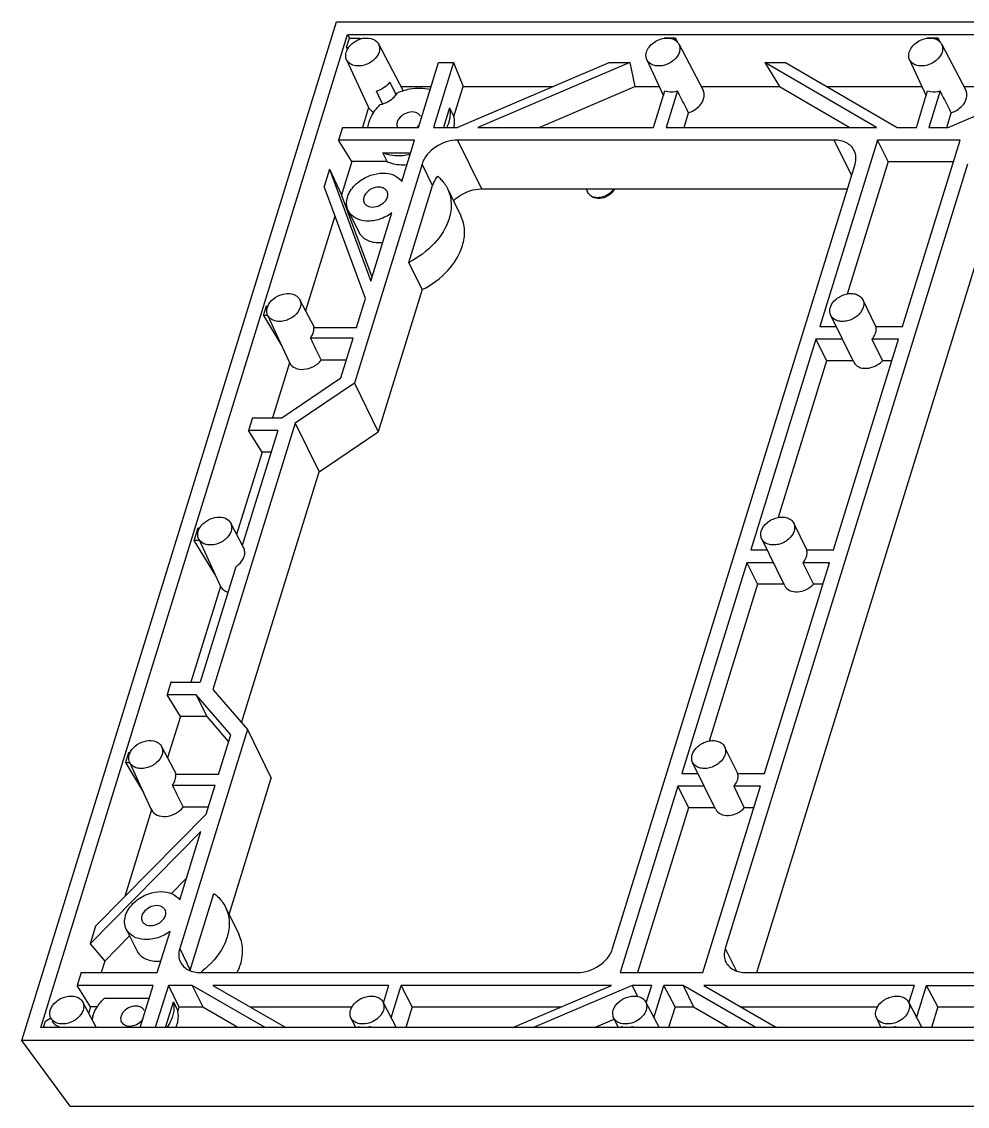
# Model space of a CAD drawing. Header units: inches. Extents: x -421 to 495, y -313 to 296.
# Drawn here: x 6.3 to 99.1, y -106.2 to 0.2 of the extents above; entities that cross this region are included whole.
import ezdxf

# ---------------------------------------------------------------- set-up
doc = ezdxf.new("R2010")
doc.units = ezdxf.units.IN
doc.header["$LTSCALE"] = 2.574606
doc.header["$MEASUREMENT"] = 0
doc.layers.get('0').update_dxf_attribs({"linetype": 'CONTINUOUS'})

msp = doc.modelspace()

# ---------------------------------------------------------------- linework, layer by layer
at = {"color": 7, "linetype": 'Continuous'}
for p, q in [((6.25829, -99.75214), (37.14596, 0.20037)), ((37.14596, 0.20037), (272.56915, 0.20037)), ((8.12662, -98.49389), (38.23662, -1.05788)), ((38.23662, -1.05788), (38.41885, -1.40295)), ((38.25677, -1.05788), (270.68068, -1.05788)), ((38.14498, -2.28919), (38.41885, -1.40295)), ((38.41885, -1.40295), (39.46091, -1.40295)), ((39.46091, -1.40295), (39.55656, -1.5133)), ((41.28803, -1.98483), (43.66053, -6.52633)), ((70.43496, -1.40295), (69.31361, -1.40295)), ((70.43496, -1.40295), (70.37624, -1.59298)), ((70.43496, -1.40295), (70.60864, -1.80258)), ((70.76198, -1.98483), (73.13449, -6.52633)), ((96.22467, -1.40295), (95.10332, -1.40295)), ((96.22467, -1.40295), (96.16594, -1.59298)), ((96.22467, -1.40295), (96.39835, -1.80258)), ((96.55169, -1.98483), (98.92419, -6.52633)), ((38.14498, -2.28919), (38.25739, -2.50205)), ((38.28434, -2.44996), (38.14498, -2.28919)), ((38.14649, -3.52648), (40.30121, -8.21111)), ((45.19703, -10.16659), (47.15875, -3.81845)), ((48.63245, -3.81845), (46.67072, -10.16659)), ((47.15875, -3.81845), (48.63245, -3.81845)), ((48.63245, -3.81845), (49.59758, -6.16493)), ((49.01867, -10.16659), (63.90901, -3.81845)), ((65.93535, -3.81845), (51.04501, -10.16659)), ((63.90901, -3.81845), (65.93535, -3.81845)), ((65.93535, -3.81845), (66.42594, -6.16493)), ((67.62044, -3.52648), (69.24758, -7.06507)), ((79.20571, -3.81845), (80.64539, -6.16493)), ((90.17261, -10.16659), (79.20571, -3.81845)), ((79.20571, -3.81845), (81.23204, -3.81845)), ((81.23204, -3.81845), (92.19894, -10.16659)), ((93.41015, -3.52648), (95.03729, -7.06507)), ((97.19016, -10.16659), (112.08051, -3.81845)), ((42.38973, -5.72575), (42.99982, -6.96897)), ((42.38973, -5.72575), (42.9609, -6.87526)), ((43.47174, -6.16493), (46.43363, -6.16493)), ((48.68535, -9.11692), (49.59758, -6.16493)), ((49.59758, -6.16493), (58.40505, -6.16493)), ((57.03956, -10.16659), (66.42594, -6.16493)), ((66.42594, -6.16493), (68.83368, -6.16493)), ((72.94569, -6.16493), (80.64539, -6.16493)), ((80.64539, -6.16493), (87.55856, -10.16659)), ((85.28578, -6.16493), (94.62338, -6.16493)), ((98.7354, -6.16493), (106.57654, -6.16493)), ((41.49054, -7.45322), (41.07336, -6.61147)), ((42.99982, -6.96897), (43.01843, -6.99044)), ((68.28914, -10.16659), (69.39496, -6.58815)), ((70.62885, -6.58815), (69.52303, -10.16659)), ((94.07885, -10.16659), (95.18467, -6.58815)), ((96.41856, -6.58815), (95.31274, -10.16659)), ((40.30121, -8.21111), (39.69692, -10.16659)), ((41.67221, -7.81629), (41.49054, -7.45322)), ((48.25829, -8.24667), (47.66499, -10.16659)), ((48.25829, -8.24667), (48.68535, -9.11692)), ((71.26795, -10.16659), (71.71101, -8.73285)), ((97.05766, -10.16659), (97.50071, -8.73285)), ((37.73268, -10.16659), (37.34538, -11.41991)), ((37.73268, -10.16659), (45.19703, -10.16659)), ((46.67072, -10.16659), (49.01867, -10.16659)), ((51.04501, -10.16659), (68.28914, -10.16659)), ((69.52303, -10.16659), (90.17261, -10.16659)), ((92.19894, -10.16659), (94.07885, -10.16659)), ((95.31274, -10.16659), (97.19016, -10.16659)), ((38.6565, -13.53338), (37.34538, -11.41991)), ((44.80972, -11.41991), (37.34538, -11.41991)), ((43.55893, -15.46746), (44.80972, -11.41991)), ((49.0466, -11.41991), (51.39542, -16.20631)), ((86.0177, -11.41991), (49.0466, -11.41991)), ((90.25458, -11.41991), (84.60483, -29.70251)), ((87.71319, -14.87496), (86.0177, -11.41991)), ((91.29172, -13.53338), (90.25458, -11.41991)), ((98.35991, -11.41991), (90.25458, -11.41991)), ((92.71016, -29.70251), (98.35991, -11.41991)), ((42.12754, -13.53338), (41.70048, -12.66313)), ((41.70048, -12.66313), (44.42554, -12.66313)), ((38.6565, -13.53338), (37.65505, -16.77406)), ((42.12754, -13.53338), (38.6565, -13.53338)), ((45.55722, -13.76989), (38.91253, -35.27213)), ((46.59436, -15.88336), (45.55722, -13.76989)), ((64.26456, -90.75476), (88.05468, -13.76989)), ((99.10741, -13.76989), (75.31729, -90.75476)), ((91.29172, -13.53338), (87.27819, -26.52118)), ((91.29172, -13.53338), (97.7068, -13.53338)), ((36.46865, -14.25701), (35.9361, -15.98032)), ((36.46865, -14.25701), (37.65505, -16.77406)), ((36.46865, -14.25701), (40.53519, -25.2523)), ((44.2667, -23.41569), (46.59436, -15.88336)), ((40.00264, -26.97562), (35.9361, -15.98032)), ((40.65149, -24.87595), (37.65505, -16.77406)), ((48.0515, -16.17445), (49.36318, -18.84738)), ((51.39542, -16.20631), (87.30177, -16.20631)), ((61.65147, -16.20631), (61.80724, -16.52373)), ((37.00621, -18.87373), (34.1308, -28.17856)), ((38.30636, -18.33424), (39.3435, -20.44772)), ((40.53519, -25.2523), (42.60396, -18.55777)), ((78.41902, -93.10474), (101.45624, -18.55629)), ((39.3429, -20.44598), (39.47732, -20.67124)), ((45.57838, -26.08861), (44.2667, -23.41569)), ((45.57838, -26.08861), (41.26135, -40.05853)), ((33.54191, -27.05129), (34.96774, -29.78064)), ((39.12845, -29.8045), (40.00264, -26.97562)), ((90.10284, -29.69673), (88.81471, -27.07178)), ((30.00494, -28.63037), (30.29964, -27.67671)), ((30.00494, -28.63037), (31.76775, -31.56663)), ((30.40153, -28.63037), (30.00494, -28.63037)), ((30.29964, -27.67671), (30.45529, -27.67671)), ((30.40037, -28.59294), (32.47173, -33.0976)), ((87.92995, -33.2136), (85.67264, -28.61368)), ((84.60483, -29.70251), (86.20696, -29.70251)), ((90.09107, -29.70251), (92.71016, -29.70251)), ((38.80418, -30.85386), (34.59778, -30.85386)), ((34.92207, -29.8045), (39.12845, -29.8045)), ((37.59925, -34.75298), (38.80418, -30.85386)), ((84.21752, -30.95583), (77.82697, -51.63566)), ((84.21752, -30.95583), (85.25466, -33.06931)), ((86.83661, -30.95583), (84.21752, -30.95583)), ((85.93231, -51.63566), (92.32286, -30.95583)), ((89.70376, -30.95583), (90.74091, -33.06931)), ((92.32286, -30.95583), (89.70376, -30.95583)), ((32.55508, -33.27757), (30.88866, -38.67013)), ((32.4712, -33.09734), (32.55508, -33.27757)), ((38.1367, -33.01382), (35.65727, -33.01382)), ((85.25466, -33.06931), (80.50033, -48.45433)), ((87.87376, -33.06931), (85.25466, -33.06931)), ((91.66974, -33.06931), (90.74091, -33.06931)), ((31.78287, -38.67013), (37.59925, -34.75298)), ((38.91253, -35.27213), (33.09689, -39.18876)), ((38.91253, -35.27213), (41.26135, -40.05853)), ((33.09689, -39.18876), (25.01682, -65.33589)), ((28.92442, -38.67013), (28.53712, -39.92345)), ((28.92442, -38.67013), (31.78287, -38.67013)), ((33.09689, -39.18876), (35.44571, -43.97516)), ((31.39616, -39.92345), (27.91517, -51.18793)), ((29.84824, -42.03692), (28.53712, -39.92345)), ((31.39616, -39.92345), (28.53712, -39.92345)), ((35.44571, -43.97516), (41.26135, -40.05853)), ((29.84824, -42.03692), (27.35294, -50.11171)), ((30.74304, -42.03692), (29.84824, -42.03692)), ((27.83872, -68.5914), (35.44571, -43.97516)), ((23.18078, -50.71335), (23.56809, -49.46003)), ((23.56809, -49.46003), (23.75495, -49.46003)), ((26.76405, -48.98445), (28.04649, -51.43931)), ((83.32499, -51.62989), (82.03685, -49.00494)), ((25.22051, -54.00132), (23.18078, -50.71335)), ((23.71966, -50.71335), (23.18078, -50.71335)), ((23.71055, -50.71754), (25.77723, -55.21073)), ((81.1521, -55.14675), (78.89479, -50.54684)), ((77.82697, -51.63566), (79.42911, -51.63566)), ((83.31321, -51.63566), (85.93231, -51.63566)), ((77.43966, -52.88899), (71.04911, -73.56882)), ((77.43966, -52.88899), (78.47681, -55.00246)), ((80.05876, -52.88899), (77.43966, -52.88899)), ((79.15445, -73.56882), (85.545, -52.88899)), ((82.92591, -52.88899), (83.96305, -55.00246)), ((85.545, -52.88899), (82.92591, -52.88899)), ((27.26507, -53.29166), (23.77015, -64.6012)), ((25.77723, -55.21073), (22.87535, -64.6012)), ((78.47681, -55.00246), (73.72247, -70.38749)), ((81.0959, -55.00246), (78.47681, -55.00246)), ((84.89189, -55.00246), (83.96305, -55.00246)), ((20.91112, -64.6012), (20.52381, -65.85453)), ((20.91112, -64.6012), (23.77015, -64.6012)), ((21.83493, -67.968), (20.52381, -65.85453)), ((23.38225, -65.85453), (20.52381, -65.85453)), ((23.38225, -65.85453), (24.41939, -67.968)), ((26.77766, -69.77167), (23.38225, -65.85453)), ((25.01682, -65.33589), (28.41179, -69.25252)), ((21.83493, -67.968), (20.57509, -72.04487)), ((24.41939, -67.968), (21.83493, -67.968)), ((24.41939, -67.968), (26.56877, -70.44764)), ((28.41179, -69.25252), (21.76709, -90.75476)), ((25.57274, -73.6708), (26.77766, -69.77167)), ((28.41179, -69.25252), (30.76061, -74.03892)), ((19.9862, -70.9176), (21.41206, -73.64702)), ((76.54713, -73.56304), (75.25899, -70.93809)), ((16.74393, -71.54301), (16.44922, -72.49668)), ((16.89958, -71.54301), (16.74393, -71.54301)), ((16.44922, -72.49668), (18.21204, -75.43294)), ((16.44922, -72.49668), (16.84581, -72.49668)), ((16.84466, -72.45925), (18.91602, -76.96391)), ((74.37424, -77.0799), (72.11693, -72.47999)), ((25.57274, -73.67079), (21.36655, -73.67079)), ((26.62791, -87.41234), (30.76061, -74.03892)), ((71.04911, -73.56882), (72.65125, -73.56882)), ((76.53536, -73.56882), (79.15445, -73.56882)), ((21.04207, -74.72017), (25.24846, -74.72017)), ((24.37428, -77.54903), (25.24846, -74.72017)), ((70.66181, -74.82214), (65.01206, -93.10474)), ((70.66181, -74.82214), (71.69895, -76.93561)), ((73.2809, -74.82214), (70.66181, -74.82214)), ((73.11739, -93.10474), (78.76714, -74.82214)), ((76.14805, -74.82214), (77.18519, -76.93561)), ((78.76714, -74.82214), (76.14805, -74.82214)), ((13.51213, -88.54433), (24.37428, -77.54903)), ((18.99937, -77.14388), (16.37049, -85.65093)), ((18.91549, -76.96365), (18.99937, -77.14388)), ((24.58098, -76.88013), (22.10156, -76.88013)), ((71.69895, -76.93561), (66.70231, -93.10474)), ((74.31804, -76.93561), (71.69895, -76.93561)), ((78.11403, -76.93561), (77.18519, -76.93561)), ((23.84173, -79.27235), (12.97958, -90.26765)), ((21.77296, -85.96688), (23.84173, -79.27235)), ((20.94341, -85.36953), (22.4192, -83.87565)), ((22.80424, -92.86824), (25.1319, -85.33591)), ((26.26553, -86.67387), (27.57721, -89.3468)), ((13.51213, -88.54433), (12.97958, -90.26765)), ((16.52039, -88.83367), (17.55753, -90.94714)), ((19.5672, -93.10474), (20.81799, -89.05719)), ((12.97958, -90.26765), (14.41542, -91.97754)), ((14.41542, -91.97754), (16.85255, -89.51054)), ((17.55693, -90.9454), (17.69135, -91.17067)), ((21.76709, -90.75476), (22.80424, -92.86824)), ((75.31729, -90.75476), (76.37457, -92.90928)), ((14.41542, -91.97754), (14.06709, -93.10474)), ((12.10286, -93.10474), (11.71555, -94.35807)), ((12.10286, -93.10474), (19.5672, -93.10474)), ((23.80408, -93.10474), (60.77517, -93.10474)), ((65.01206, -93.10474), (73.11739, -93.10474)), ((77.35427, -93.10474), (118.93067, -93.10474)), ((13.02667, -96.47154), (11.71555, -94.35807)), ((19.17989, -94.35807), (11.71555, -94.35807)), ((17.90183, -98.49389), (19.17989, -94.35807)), ((20.65359, -94.35807), (19.37552, -98.49389)), ((20.65359, -94.35807), (21.69073, -96.47154)), ((23.00154, -94.35807), (20.65359, -94.35807)), ((23.00154, -94.35807), (24.03868, -96.47154)), ((30.1465, -98.49389), (23.00154, -94.35807)), ((25.02787, -94.35807), (32.17283, -98.49389)), ((42.27201, -94.35807), (25.02787, -94.35807)), ((42.27201, -94.35807), (41.7647, -95.99972)), ((42.52418, -97.53489), (43.5059, -94.35807)), ((44.5977, -96.47154), (43.5059, -94.35807)), ((64.15547, -94.35807), (43.5059, -94.35807)), ((54.45438, -98.49389), (64.15547, -94.35807)), ((66.18181, -94.35807), (56.48072, -98.49389)), ((66.18181, -94.35807), (66.71931, -95.45337)), ((68.06171, -94.35807), (66.18181, -94.35807)), ((68.06171, -94.35807), (67.5544, -95.99972)), ((68.31389, -97.53489), (69.2956, -94.35807)), ((70.38741, -96.47154), (69.2956, -94.35807)), ((71.17303, -94.35807), (69.2956, -94.35807)), ((71.17303, -94.35807), (72.21017, -96.47154)), ((78.31799, -98.49389), (71.17303, -94.35807)), ((73.19936, -94.35807), (80.34432, -98.49389)), ((93.85142, -94.35807), (73.19936, -94.35807)), ((93.85142, -94.35807), (93.34411, -95.99972)), ((94.1036, -97.53489), (95.08531, -94.35807)), ((96.17712, -96.47154), (95.08531, -94.35807)), ((95.08531, -94.35807), (115.73489, -94.35807)), ((14.3931, -95.60129), (18.79571, -95.60129)), ((12.24007, -95.98406), (13.52251, -98.43893)), ((13.02667, -96.47154), (12.82896, -97.11133)), ((13.68821, -96.47154), (13.02667, -96.47154)), ((20.36979, -98.49389), (21.14686, -95.97928)), ((21.14686, -95.97928), (21.57392, -96.84953)), ((21.69073, -96.47154), (21.57392, -96.84953)), ((21.69073, -96.47154), (24.03868, -96.47154)), ((24.03868, -96.47154), (27.4861, -98.46706)), ((28.67906, -96.47154), (38.69877, -96.47154)), ((41.71403, -95.98406), (43.02517, -98.49389)), ((44.5977, -96.47154), (43.97275, -98.49389)), ((44.5977, -96.47154), (59.19806, -96.47154)), ((67.50373, -95.98406), (68.81488, -98.49389)), ((70.38741, -96.47154), (69.76246, -98.49389)), ((70.38741, -96.47154), (72.21017, -96.47154)), ((72.21017, -96.47154), (75.70394, -98.49389)), ((76.85055, -96.47154), (90.27819, -96.47154)), ((93.29344, -95.98406), (94.60459, -98.49389)), ((96.17712, -96.47154), (95.55216, -98.49389)), ((96.17712, -96.47154), (110.77747, -96.47154)), ((8.41548, -98.49389), (8.60389, -97.8842)), ((8.60389, -97.8842), (9.11082, -97.5428)), ((38.57248, -97.52571), (39.01768, -98.49389)), ((62.47527, -98.49389), (64.42204, -97.66393)), ((64.36219, -97.52571), (64.80739, -98.49389)), ((90.1519, -97.52571), (90.5971, -98.49389)), ((240.57068, -98.49389), (8.14676, -98.49389)), ((9.92701, -98.3967), (9.7827, -98.49389)), ((9.92701, -98.3967), (9.97142, -98.4939)), ((13.52251, -98.43893), (13.5333, -98.46023)), ((39.3458, -98.37881), (39.31024, -98.49389)), ((40.43159, -98.49389), (40.46715, -98.37881)), ((40.52517, -98.4939), (40.46715, -98.37881)), ((65.13551, -98.37881), (65.09995, -98.49389)), ((66.2213, -98.49389), (66.25686, -98.37881)), ((66.31488, -98.4939), (66.25686, -98.37881)), ((90.92522, -98.37881), (90.88966, -98.49389)), ((92.01101, -98.49389), (92.04657, -98.37881)), ((92.10459, -98.4939), (92.04657, -98.37881)), ((11.01788, -106.22315), (6.25829, -99.75214)), ((241.68148, -99.75214), (6.25829, -99.75214)), ((11.01788, -106.22315), (244.55544, -106.22315))]:
    msp.add_line(p, q, dxfattribs=at)
for centre, radius, start, end in [((40.22263, -3.77975), 2.38156, 106.3065123, 113.2292466), ((40.18632, -3.64917), 2.24603, 98.3989256, 106.3527182), ((69.95151, -2.40823), 0.91438, 27.661038, 34.653817), ((95.74122, -2.40823), 0.91438, 27.661038, 34.653817), ((8.15769, -24.3302), 38.93505, 26.4457864, 26.635262), ((45.48922, -12.11316), 5.82328, 109.9936371, 113.6791353), ((45.48037, -12.08835), 5.79694, 108.0837968, 109.9952171), ((42.79601, -6.97835), 0.97557, 22.6907079, 27.6326714), ((41.07247, -5.58676), 2.37441, 278.8694823, 285.3763794), ((12.84837, -22.22187), 32.2232, 26.4359898, 26.5549581), ((45.86956, -9.6361), 2.87881, 349.3958575, 352.0908938), ((62.51026, -16.17927), 0.78281, 206.1038008, 216.3730296), ((31.886, -28.33675), 1.59618, 150.367928, 155.4812901), ((31.68328, -28.2497), 1.37546, 158.2112358, 162.7900762), ((31.78207, -28.28854), 1.48161, 155.5095862, 158.2344786), ((25.25661, -50.35617), 1.76791, 143.515138, 149.3813081), ((25.34373, -50.41947), 1.8756, 141.1721542, 143.5428182), ((18.12756, -72.116), 1.37546, 158.2112359, 162.7900762), ((18.22636, -72.15485), 1.48161, 155.5095862, 158.2344787), ((18.33029, -72.20306), 1.59618, 150.3679281, 155.4812902), ((24.97532, -93.53918), 2.2724, 162.8270016, 163.5579868), ((18.56261, -86.03608), 8.79496, 306.5839554, 308.2206659), ((16.17719, -98.281), 3.06853, 162.765627, 170.2434373), ((18.28113, -97.24467), 3.37227, 338.2453471, 342.7958645)]:
    msp.add_arc(centre, radius, start, end, dxfattribs=at)
for points, start_tangent, end_tangent in [([(38.35916, -2.30533), (38.5439, -2.09025), (39.28332, -1.59126)], (15.090027446, 20.431619409), (23.342442149, 10.014509201)), ([(39.85825, -1.42723), (40.72928, -1.5074), (41.28744, -1.98373)], (25.132152732, 3.678980707), (11.788933378, -22.498467721)), ([(41.28744, -1.98373), (41.39174, -2.36052), (41.33924, -2.77627)], (11.788933366, -22.498467728), (-7.499283264, -24.267689435)), ([(67.58947, -2.77627), (68.2363, -1.89713), (69.3322, -1.42723)], (7.49928323, 24.267689446), (25.132152732, 3.678980712)), ([(69.3322, -1.42723), (69.47632, -1.41121), (69.8919, -1.42529)], (25.13215273, 3.67898072), (25.107471098, -3.843812566)), ([(69.8919, -1.42529), (70.36769, -1.58544), (70.70368, -1.88829)], (25.107471109, -3.843812497), (14.44267913, -20.894234122)), ([(70.76139, -1.98373), (70.86569, -2.36052), (70.81319, -2.77627)], (11.788933366, -22.498467728), (-7.499283264, -24.267689435)), ([(93.37918, -2.77627), (94.026, -1.89713), (95.12191, -1.42723)], (7.49928323, 24.267689446), (25.132152732, 3.678980712)), ([(95.12191, -1.42723), (95.26603, -1.41121), (95.68161, -1.42529)], (25.13215273, 3.67898072), (25.107471098, -3.843812566)), ([(95.68161, -1.42529), (96.15739, -1.58544), (96.49339, -1.88829)], (25.107471109, -3.843812497), (14.44267913, -20.894234122)), ([(96.5511, -1.98373), (96.6554, -2.36052), (96.6029, -2.77627)], (11.788933366, -22.498467728), (-7.499283264, -24.267689435)), ([(38.14694, -3.52739), (38.0871, -3.35388), (38.11552, -2.77627)], (-10.635642148, 23.06605983), (7.499283226, 24.267689447)), ([(38.11552, -2.77627), (38.15872, -2.65662), (38.35916, -2.30533)], (7.499283243, 24.267689442), (15.090027455, 20.431619403)), ([(41.33924, -2.77627), (40.76662, -3.59545), (39.78225, -4.08982), (39.25517, -4.14639), (38.77609, -4.06368), (38.39375, -3.85006), (38.14694, -3.52739)], (-7.499283238, -24.267689443), (-10.635642133, 23.066059837)), ([(67.62089, -3.52739), (67.56105, -3.35388), (67.58947, -2.77627)], (-10.635642148, 23.06605983), (7.499283226, 24.267689447)), ([(70.81319, -2.77627), (70.24057, -3.59545), (69.2562, -4.08982), (68.72912, -4.14639), (68.25005, -4.06368), (67.8677, -3.85006), (67.62089, -3.52739)], (-7.499283238, -24.267689443), (-10.635642133, 23.066059837)), ([(93.4106, -3.52739), (93.35076, -3.35388), (93.37918, -2.77627)], (-10.635642148, 23.06605983), (7.499283226, 24.267689447)), ([(96.6029, -2.77627), (96.03028, -3.59545), (95.04591, -4.08982), (94.51883, -4.14639), (94.03975, -4.06368), (93.65741, -3.85006), (93.4106, -3.52739)], (-7.499283238, -24.267689443), (-10.635642133, 23.066059837)), ([(42.38973, -5.72575), (42.13576, -6.01786), (41.07336, -6.61147)], (-14.743885059, -20.682791237), (-24.540497052, -6.551641354)), ([(43.68095, -6.57776), (44.37278, -6.39944), (46.34872, -6.44131)], (24.145521499, 7.883767598), (24.543242656, -6.541348479)), ([(41.68344, -7.85469), (42.07002, -7.7158), (42.99982, -6.96897)], (24.540497047, 6.551641374), (14.743885041, 20.68279125)), ([(43.01843, -6.99044), (43.15051, -6.78014)], (14.908450706, 20.564486319), (11.98218337, 22.396144349)), ([(69.39496, -6.58815), (69.67469, -6.66294), (70.62885, -6.58815)], (23.77684891, -8.934285416), (24.295516242, 7.408636214)), ([(71.71101, -8.73285), (71.44196, -8.19193), (71.03326, -7.39685), (70.62885, -6.58815)], (-11.444543567, 22.675590897), (-11.439556912, 22.678107012)), ([(71.71101, -8.73285), (72.2121, -8.50998), (73.18947, -7.37619)], (24.17477953, 7.793589332), (7.499283225, 24.267689447)), ([(73.18947, -7.37619), (73.2459, -6.93006), (73.13426, -6.52588)], (7.499283268, 24.267689434), (-11.782010584, 22.502093827)), ([(95.18467, -6.58815), (95.4644, -6.66294), (96.41856, -6.58815)], (23.77684891, -8.934285416), (24.295516242, 7.408636214)), ([(97.50071, -8.73285), (97.23167, -8.19193), (96.82297, -7.39685), (96.41856, -6.58815)], (-11.444543567, 22.675590897), (-11.439556912, 22.678107012)), ([(97.50071, -8.73285), (98.00181, -8.50998), (98.97918, -7.37619)], (24.17477953, 7.793589332), (7.499283225, 24.267689447)), ([(98.97918, -7.37619), (99.03561, -6.93006), (98.92397, -6.52588)], (7.499283268, 24.267689434), (-11.782010584, 22.502093827)), ([(40.30121, -8.21111), (40.39327, -8.35998), (40.82031, -8.70072)], (11.373431472, -22.711342024), (22.964024268, -10.854196857)), ([(40.35786, -9.63924), (40.53123, -9.19272), (41.43857, -7.93277)], (7.499283245, 24.267689441), (18.058188968, 17.862301397)), ([(48.25829, -8.24667), (48.3108, -8.58036), (48.18688, -9.63924)], (5.751488868, -24.7402582), (-7.499283235, -24.267689444)), ([(45.39436, -9.08825), (45.21378, -8.86294), (44.93887, -8.71528), (44.2227, -8.7035), (43.52604, -9.05753), (43.12104, -9.63924)], (-11.205193657, 22.79481597), (-7.499283229, -24.267689446)), ([(48.74496, -9.56481), (48.68535, -9.11692)], (-0.98980988, 25.380706775), (-5.751488872, 24.740258199)), ([(48.72099, -10.03223), (48.74496, -9.56481)], (3.490942469, 25.158961041), (-0.989809897, 25.380706774)), ([(40.2442, -10.16774), (40.35786, -9.63924)], (3.029287311, 25.218711672), (7.499283213, 24.267689451)), ([(43.12104, -9.63924), (43.08903, -9.78456), (43.15038, -10.19023)], (-7.499283205, -24.267689453), (11.20519371, -22.794815944)), ([(45.06833, -10.17698), (45.21716, -10.01781)], (18.653635672, 17.239543968), (15.880491363, 19.823470788)), ([(48.18688, -9.63924), (47.97423, -10.16711)], (-7.499283211, -24.267689452), (-11.319576503, -22.738231853)), ([(49.0466, -11.41991), (46.88012, -12.1083), (45.55722, -13.76989)], (-25.4, 0), (-7.499283237, -24.267689444)), ([(87.9843, -12.4475), (87.22555, -11.6927), (86.0177, -11.41991)], (-11.204470979, 22.795171201), (-25.4, 0)), ([(44.38392, -12.83434), (43.66115, -12.94992), (41.70048, -12.66313)], (-24.748636604, -5.71532906), (-23.200960546, 10.33805735)), ([(88.05468, -13.76989), (88.14599, -13.07807), (87.9843, -12.4475)], (7.499283256, 24.267689438), (-11.204470998, 22.795171192)), ([(42.12754, -13.53338), (42.56454, -13.69113), (44.06958, -13.82177)], (23.200960546, -10.338057349), (25.311140968, 2.122767751)), ([(39.39515, -15.46746), (40.51734, -14.87325), (41.72575, -14.66265), (42.80399, -14.87325), (43.55893, -15.46746)], (20.330003677, 15.226652636), (14.802058207, -20.641198435)), ([(38.23637, -17.01262), (38.41027, -16.59344), (39.39515, -15.46746)], (7.499283238, 24.267689443), (20.330003682, 15.22665263)), ([(46.59436, -15.88336), (46.68021, -15.64984), (47.09211, -14.97218)], (7.499283212, 24.267689451), (15.911139899, 19.798879441)), ([(47.09211, -14.97218), (47.38305, -15.23786), (48.05124, -16.17398)], (19.602821414, -16.152070846), (11.191302376, -22.80163922)), ([(38.30652, -18.33454), (38.14503, -17.7042), (38.23637, -17.01262)], (-11.198011516, 22.798345073), (7.499283222, 24.267689448)), ([(39.84823, -17.01262), (39.81622, -17.15793), (39.87756, -17.5636)], (-7.499283205, -24.267689453), (11.20519371, -22.794815944)), ([(42.12155, -16.46163), (41.94097, -16.23632), (41.66606, -16.08866), (40.94988, -16.07687), (40.25322, -16.43091), (39.84823, -17.01262)], (-11.205193657, 22.79481597), (-7.499283229, -24.267689446)), ([(39.87756, -17.5636), (40.05814, -17.78891), (40.33305, -17.93657), (41.04923, -17.94836), (41.74588, -17.59432), (42.15088, -17.01262)], (11.205193657, -22.79481597), (7.499283229, 24.267689446)), ([(42.15088, -17.01262), (42.18289, -16.8673), (42.12155, -16.46163)], (7.499283205, 24.267689453), (-11.20519371, 22.794815944)), ([(48.05124, -16.17398), (48.41179, -17.58147), (48.20781, -19.12609)], (11.191302367, -22.801639225), (-7.49928324, -24.267689443)), ([(48.63209, -17.38878), (49.22257, -16.89886), (51.39542, -16.20631)], (17.801818436, 18.117816104), (25.4, 0)), ([(64.32241, -16.44965), (63.73928, -16.93536), (63.0054, -17.14349), (62.297, -17.00826), (61.80724, -16.52373)], (-15.418167066, -20.185146131), (-11.189784806, 22.802383998)), ([(61.87996, -16.64351), (62.26063, -16.93643), (62.80076, -17.03783), (63.40392, -16.92947), (63.96245, -16.63067)], (15.059999057, -20.453763184), (20.270969138, 15.305156327)), ([(63.96245, -16.63067), (64.07941, -16.535), (64.36698, -16.20924)], (20.270969147, 15.305156316), (14.147917087, 21.094938779)), ([(64.4705, -16.21368), (64.32241, -16.44965)], (-11.39485851, -22.700599101), (-15.418167133, -20.18514608)), ([(42.60396, -18.55777), (41.39698, -19.18022), (40.10883, -19.35834), (39.00316, -19.05575), (38.30652, -18.33454)], (-20.330003671, -15.226652643), (-11.198011513, 22.798345075)), ([(48.20781, -19.12609), (46.76842, -21.5421), (44.2667, -23.41569)], (-7.499283232, -24.267689445), (-22.665521106, -11.464473517)), ([(49.51949, -21.79901), (49.72347, -20.25439), (49.36292, -18.8469)], (7.49928324, 24.267689443), (-11.191302367, 22.801639225)), ([(39.47732, -20.67124), (40.39584, -21.32971), (41.7136, -21.45179)], (14.802058202, -20.641198438), (25.223411861, 2.989898672)), ([(45.57838, -26.08861), (48.0801, -24.21502), (49.51949, -21.79901)], (22.665521106, 11.464473517), (7.499283232, 24.267689445)), ([(30.49857, -27.54755), (31.15383, -26.86494), (32.07688, -26.49915), (32.96898, -26.56844), (33.31003, -26.76483), (33.54131, -27.05019)], (12.543899616, 22.086434353), (11.788933369, -22.498467726)), ([(85.63182, -27.84273), (86.19848, -27.02859), (87.17355, -26.53283), (87.69756, -26.47223), (88.17607, -26.54898), (88.56112, -26.75542), (88.81417, -27.07074)], (7.499283229, 24.267689446), (11.216561927, -22.789224176)), ([(33.54131, -27.05019), (33.64562, -27.42698), (33.59311, -27.84273)], (11.788933366, -22.498467728), (-7.499283264, -24.267689435)), ([(88.81417, -27.07074), (88.87974, -27.24809), (88.85553, -27.84273)], (11.216561939, -22.78922417), (-7.499283282, -24.26768943)), ([(30.32225, -28.31587), (30.31481, -28.20063), (30.3694, -27.84273)], (-3.09601093, 25.210607218), (7.499283208, 24.267689453)), ([(30.40081, -28.59385), (30.32225, -28.31587)], (-10.635642176, 23.066059818), (-3.096011019, 25.210607207)), ([(33.59311, -27.84273), (33.0205, -28.66191), (32.03613, -29.15628), (31.50904, -29.21285), (31.02997, -29.13014), (30.64763, -28.91652), (30.40081, -28.59385)], (-7.499283238, -24.267689443), (-10.635642133, 23.066059837)), ([(85.67318, -28.61472), (85.60761, -28.43737), (85.63182, -27.84273)], (-11.216561939, 22.78922417), (7.499283282, 24.26768943)), ([(88.85553, -27.84273), (88.28887, -28.65687), (87.3138, -29.15264), (86.78979, -29.21323), (86.31128, -29.13648), (85.92623, -28.93004), (85.67318, -28.61472)], (-7.499283229, -24.267689446), (-11.216561927, 22.789224176)), ([(90.0757, -30.32917), (90.11451, -30.16686), (90.09107, -29.70251)], (7.499283215, 24.26768945), (-7.194591019, 24.359759031)), ([(34.59778, -30.85386), (34.68724, -30.72827), (34.87603, -30.33522)], (15.552891918, 20.081522676), (7.531101822, 24.257833897)), ([(34.59778, -30.85386), (35.13951, -31.95965)], (11.189544938, -22.802501707), (10.760807069, -23.007934093)), ([(34.87603, -30.33522), (34.91073, -30.19958), (34.92207, -29.8045)], (7.531101821, 24.257833897), (-3.923798002, 25.095095322)), ([(89.70376, -30.95583), (89.82689, -30.80707), (90.0757, -30.32917)], (17.130027905, 18.754256689), (7.499283235, 24.267689444)), ([(35.13951, -31.95965), (35.65727, -33.01382)], (10.760807093, -23.007934082), (11.182267642, -22.806071349)), ([(32.55508, -33.27757), (33.09998, -33.77902), (33.96284, -33.90693), (34.90273, -33.62575), (35.65727, -33.01382)], (11.373431482, -22.71134202), (15.916274415, 19.79475205)), ([(87.93187, -33.21715), (88.41412, -33.67493), (89.17973, -33.8107), (90.02906, -33.58971), (90.74091, -33.06931)], (11.312937243, -22.741535809), (17.130027891, 18.754256703)), ([(23.88258, -49.2435), (24.57997, -48.67675), (25.44943, -48.41322), (26.25102, -48.52581), (26.76346, -48.98335)], (15.922335429, 19.789877071), (11.78893337, -22.498467726)), ([(78.85396, -49.77589), (79.42062, -48.96175), (80.39569, -48.46598), (80.9197, -48.40539), (81.39821, -48.48213), (81.78326, -48.68858), (82.03631, -49.0039)], (7.499283229, 24.267689446), (11.216561927, -22.789224176)), ([(23.62296, -50.527), (23.56312, -50.35349), (23.59154, -49.77589)], (-10.635642148, 23.06605983), (7.499283226, 24.267689447)), ([(23.59154, -49.77589), (23.73519, -49.45573)], (7.499283233, 24.267689445), (12.921318933, 21.867773481)), ([(26.81526, -49.77589), (26.24264, -50.59506), (25.25827, -51.08944), (24.73119, -51.146), (24.25212, -51.06329), (23.86977, -50.84967), (23.62296, -50.527)], (-7.499283238, -24.267689443), (-10.635642133, 23.066059837)), ([(26.76346, -48.98335), (26.86776, -49.36014), (26.81526, -49.77589)], (11.788933366, -22.498467728), (-7.499283264, -24.267689435)), ([(78.89532, -50.54787), (78.82975, -50.37053), (78.85396, -49.77589)], (-11.216561939, 22.78922417), (7.499283282, 24.26768943)), ([(82.07767, -49.77589), (81.51101, -50.59002), (80.53594, -51.08579), (80.01194, -51.14639), (79.53342, -51.06964), (79.14837, -50.8632), (78.89532, -50.54787)], (-7.499283229, -24.267689446), (-11.216561927, 22.789224176)), ([(82.03631, -49.0039), (82.10189, -49.18125), (82.07767, -49.77589)], (11.216561939, -22.78922417), (-7.499283282, -24.26768943)), ([(28.09973, -52.26233), (28.15447, -51.83114), (28.04695, -51.44032)], (7.499283233, 24.267689445), (-11.743010927, 22.522470876)), ([(83.29784, -52.26233), (83.33666, -52.10002), (83.31321, -51.63566)], (7.499283215, 24.26768945), (-7.194591019, 24.359759031)), ([(27.26507, -53.29166), (27.55142, -53.07327), (28.09973, -52.26233)], (21.28758864, 13.856354857), (7.499283229, 24.267689446)), ([(82.92591, -52.88899), (83.04904, -52.74022), (83.29784, -52.26233)], (17.130027905, 18.754256689), (7.499283235, 24.267689444)), ([(25.77723, -55.21073), (26.06184, -55.55616), (26.49502, -55.77628)], (11.373431485, -22.711342018), (24.324262378, -7.313703559)), ([(81.15401, -55.1503), (81.63627, -55.60809), (82.40187, -55.74385), (83.2512, -55.52286), (83.96305, -55.00246)], (11.312937243, -22.741535809), (17.130027891, 18.754256703)), ([(16.94286, -71.41386), (17.59811, -70.73124), (18.52116, -70.36546), (19.41327, -70.43475), (19.75431, -70.63113), (19.9856, -70.9165)], (12.543899587, 22.086434369), (11.788933376, -22.498467722)), ([(19.9856, -70.9165), (20.0899, -71.29329), (20.0374, -71.70904)], (11.788933366, -22.498467728), (-7.499283264, -24.267689435)), ([(72.0761, -71.70904), (72.64277, -70.8949), (73.61784, -70.39914), (74.14184, -70.33854), (74.62036, -70.41529), (75.0054, -70.62173), (75.25846, -70.93705)], (7.499283229, 24.267689446), (11.216561927, -22.789224176)), ([(75.25846, -70.93705), (75.32403, -71.1144), (75.29982, -71.70904)], (11.216561939, -22.78922417), (-7.499283282, -24.26768943)), ([(16.76653, -72.18218), (16.7591, -72.06693), (16.81369, -71.70904)], (-3.09601093, 25.210607218), (7.499283208, 24.267689453)), ([(16.8451, -72.46015), (16.76653, -72.18218)], (-10.635642176, 23.066059818), (-3.096011019, 25.210607207)), ([(20.0374, -71.70904), (19.46478, -72.52822), (18.48041, -73.02259), (17.95333, -73.07916), (17.47426, -72.99645), (17.09191, -72.78283), (16.8451, -72.46015)], (-7.499283238, -24.267689443), (-10.635642133, 23.066059837)), ([(72.11746, -72.48103), (72.05189, -72.30368), (72.0761, -71.70904)], (-11.216561939, 22.78922417), (7.499283282, 24.26768943)), ([(75.29982, -71.70904), (74.73315, -72.52318), (73.75808, -73.01894), (73.23408, -73.07954), (72.75557, -73.00279), (72.37052, -72.79635), (72.11746, -72.48103)], (-7.499283229, -24.267689446), (-11.216561927, 22.789224176)), ([(21.04207, -74.72017), (21.13152, -74.59458), (21.32032, -74.20153)], (15.552891987, 20.081522623), (7.531101791, 24.257833906)), ([(21.32032, -74.20153), (21.35501, -74.06589), (21.36635, -73.6708)], (7.531101821, 24.257833897), (-3.923797902, 25.095095338)), ([(76.14805, -74.82214), (76.27118, -74.67337), (76.51998, -74.19548)], (17.130027905, 18.754256689), (7.499283235, 24.267689444)), ([(76.51998, -74.19548), (76.5588, -74.03317), (76.53536, -73.56882)], (7.499283215, 24.26768945), (-7.194591019, 24.359759031)), ([(21.04207, -74.72017), (21.58379, -75.82595)], (11.189544959, -22.802501696), (10.760807069, -23.007934093)), ([(21.58379, -75.82595), (22.10156, -76.88013)], (10.760807072, -23.007934091), (11.182267686, -22.806071328)), ([(18.99937, -77.14388), (19.54426, -77.64533), (20.40712, -77.77323), (21.34701, -77.49206), (22.10156, -76.88013)], (11.373431489, -22.711342016), (15.916274444, 19.794752027)), ([(74.37616, -77.08345), (74.85841, -77.54124), (75.62401, -77.677), (76.47335, -77.45602), (77.18519, -76.93561)], (11.312937243, -22.741535809), (17.130027891, 18.754256703)), ([(16.4504, -87.51204), (16.6243, -87.09286), (17.60918, -85.96688)], (7.499283238, 24.267689443), (20.330003682, 15.22665263)), ([(17.60918, -85.96688), (18.73137, -85.37267), (19.93978, -85.16207), (21.01803, -85.37267), (21.77296, -85.96688)], (20.330003677, 15.226652636), (14.802058207, -20.641198435)), ([(25.1319, -85.33591), (25.48056, -85.62433), (26.26549, -86.6739)], (20.458122977, -15.054076001), (11.188621033, -22.802955058)), ([(20.33558, -86.96105), (20.155, -86.73574), (19.88009, -86.58808), (19.16391, -86.5763), (18.46725, -86.93033), (18.06226, -87.51204)], (-11.205193657, 22.79481597), (-7.499283229, -24.267689446)), ([(20.36491, -87.51204), (20.39692, -87.36672), (20.33558, -86.96105)], (7.499283205, 24.267689453), (-11.20519371, 22.794815944)), ([(26.26549, -86.6739), (26.62584, -88.08116), (26.42184, -89.62551)], (11.188621029, -22.80295506), (-7.499283228, -24.267689446)), ([(16.52055, -88.83396), (16.35906, -88.20362), (16.4504, -87.51204)], (-11.198011516, 22.798345073), (7.499283222, 24.267689448)), ([(18.06226, -87.51204), (18.03025, -87.65735), (18.09159, -88.06302)], (-7.499283205, -24.267689453), (11.20519371, -22.794815944)), ([(18.09159, -88.06302), (18.27217, -88.28833), (18.54708, -88.436), (19.26326, -88.44778), (19.95992, -88.09375), (20.36491, -87.51204)], (11.205193657, -22.79481597), (7.499283229, 24.267689446)), ([(20.81799, -89.05719), (19.61101, -89.67964), (18.32286, -89.85776), (17.21719, -89.55517), (16.52055, -88.83396)], (-20.330003671, -15.226652643), (-11.198011513, 22.798345075)), ([(27.73352, -92.29843), (27.93752, -90.75408), (27.57717, -89.34682)], (7.499283228, 24.267689446), (-11.188621029, 22.80295506)), ([(26.42184, -89.62551), (26.05527, -90.51959), (24.00398, -92.9457)], (-7.499283235, -24.267689444), (-19.954326822, -15.715751369)), ([(17.69135, -91.17067), (18.60987, -91.82913), (19.92763, -91.95122)], (14.802058202, -20.641198438), (25.223411861, 2.989898672)), ([(21.76709, -90.75476), (21.67579, -91.44658), (21.83747, -92.07715)], (-7.499283256, -24.267689438), (11.204470998, -22.795171192)), ([(60.77517, -93.10474), (62.94166, -92.41636), (64.26456, -90.75476)], (25.4, 0), (7.499283237, 24.267689444)), ([(75.31729, -90.75476), (75.22598, -91.44658), (75.38767, -92.07715)], (-7.499283256, -24.267689438), (11.204470998, -22.795171192)), ([(21.83747, -92.07715), (22.59622, -92.83195), (23.80408, -93.10474)], (11.204470979, -22.795171201), (25.4, 0)), ([(27.40874, -93.10933), (27.50352, -92.90748), (27.73352, -92.29843)], (11.226932153, 22.784117153), (7.499283251, 24.267689439)), ([(75.38767, -92.07715), (76.14642, -92.83195), (77.35427, -93.10474)], (11.204470979, -22.795171201), (25.4, 0)), ([(9.06756, -96.7755), (9.62831, -95.9664), (10.5941, -95.46934), (11.11497, -95.4048), (11.59281, -95.47567), (11.9804, -95.67499), (12.23948, -95.98296)], (7.499283232, 24.267689445), (11.788933369, -22.498467726)), ([(13.5058, -96.7532), (13.68397, -96.45061), (14.3931, -95.60129)], (11.917020254, 22.430885588), (18.372020725, 17.539351598)), ([(38.54152, -96.7755), (39.10227, -95.9664), (40.06805, -95.46934), (40.58892, -95.4048), (41.06676, -95.47567), (41.45435, -95.67499), (41.71343, -95.98296)], (7.499283232, 24.267689445), (11.788933369, -22.498467726)), ([(64.33122, -96.7755), (64.89197, -95.9664), (65.85776, -95.46934), (66.37863, -95.4048), (66.85647, -95.47567), (67.24406, -95.67499), (67.50314, -95.98296)], (7.499283232, 24.267689445), (11.788933369, -22.498467726)), ([(90.12093, -96.7755), (90.68168, -95.9664), (91.64746, -95.46934), (92.16834, -95.4048), (92.64618, -95.47567), (93.03376, -95.67499), (93.29285, -95.98296)], (7.499283232, 24.267689445), (11.788933369, -22.498467726)), ([(9.02041, -97.24864), (9.01298, -97.1334), (9.06756, -96.7755)], (-3.09601093, 25.210607218), (7.499283208, 24.267689453)), ([(12.29128, -96.7755), (11.71866, -97.59468), (10.73429, -98.08905), (10.20721, -98.14562), (9.72814, -98.06291), (9.34579, -97.84929), (9.09898, -97.52662)], (-7.499283238, -24.267689443), (-10.635642133, 23.066059837)), ([(12.23948, -95.98296), (12.34378, -96.35975), (12.29128, -96.7755)], (11.788933366, -22.498467728), (-7.499283264, -24.267689435)), ([(13.24643, -97.37185), (13.29873, -97.21648), (13.5058, -96.7532)], (7.499283268, 24.267689434), (11.917020208, 22.430885613)), ([(18.28293, -96.82087), (18.10235, -96.59556), (17.82744, -96.44789), (17.11127, -96.43611), (16.41461, -96.79014), (16.00961, -97.37185)], (-11.205193657, 22.79481597), (-7.499283229, -24.267689446)), ([(21.14686, -95.97928), (21.19937, -96.31297), (21.07545, -97.37185)], (5.751488868, -24.7402582), (-7.499283235, -24.267689444)), ([(38.57293, -97.52662), (38.51309, -97.35311), (38.54152, -96.7755)], (-10.635642148, 23.06605983), (7.499283226, 24.267689447)), ([(41.76523, -96.7755), (40.85254, -97.83273), (39.43159, -98.12139)], (-7.499283233, -24.267689445), (-25.026901247, 4.33753547)), ([(41.71343, -95.98296), (41.81773, -96.35975), (41.76523, -96.7755)], (11.788933366, -22.498467728), (-7.499283264, -24.267689435)), ([(64.36264, -97.52662), (64.3028, -97.35311), (64.33122, -96.7755)], (-10.635642148, 23.06605983), (7.499283226, 24.267689447)), ([(67.55494, -96.7755), (66.64224, -97.83273), (65.2213, -98.12139)], (-7.499283233, -24.267689445), (-25.026901247, 4.33753547)), ([(67.50314, -95.98296), (67.60744, -96.35975), (67.55494, -96.7755)], (11.788933366, -22.498467728), (-7.499283264, -24.267689435)), ([(90.15234, -97.52662), (90.09251, -97.35311), (90.12093, -96.7755)], (-10.635642148, 23.06605983), (7.499283226, 24.267689447)), ([(93.34464, -96.7755), (92.43195, -97.83273), (91.01101, -98.12139)], (-7.499283233, -24.267689445), (-25.026901247, 4.33753547)), ([(93.29285, -95.98296), (93.39715, -96.35975), (93.34464, -96.7755)], (11.788933366, -22.498467728), (-7.499283264, -24.267689435)), ([(9.09898, -97.52662), (9.02041, -97.24864)], (-10.635642176, 23.066059818), (-3.096011019, 25.210607207)), ([(9.24363, -97.84111), (9.51027, -98.18109), (9.92701, -98.3967)], (10.616116039, -23.075053201), (24.317377081, -7.336564038)), ([(16.00961, -97.37185), (15.9776, -97.51717), (16.03895, -97.92284)], (-7.499283205, -24.267689453), (11.20519371, -22.794815944)), ([(16.03895, -97.92284), (16.42626, -98.27056), (17.04207, -98.33889), (17.69483, -98.1066), (18.18165, -97.64555)], (11.205193654, -22.794815971), (13.847195718, 21.293547632)), ([(21.07545, -97.37185), (20.97241, -97.65828), (20.49764, -98.49667)], (-7.499283249, -24.26768944), (-14.991443959, -20.504063207)), ([(21.50251, -98.24211), (21.59051, -97.88365), (21.57392, -96.84953)], (7.499283237, 24.267689444), (-5.751488856, 24.740258203)), ([(39.43159, -98.12139), (38.90361, -97.91382), (38.57293, -97.52662)], (-25.026901245, 4.337535483), (-10.635642108, 23.066059849)), ([(65.2213, -98.12139), (64.69332, -97.91382), (64.36264, -97.52662)], (-25.026901245, 4.337535483), (-10.635642108, 23.066059849)), ([(91.01101, -98.12139), (90.48303, -97.91382), (90.15234, -97.52662)], (-25.026901245, 4.337535483), (-10.635642108, 23.066059849)), ([(39.3458, -98.37881), (39.60197, -98.44248), (40.46715, -98.37881)], (23.993094163, -8.336152138), (24.420727535, 6.984845499)), ([(65.13551, -98.37881), (65.39168, -98.44248), (66.25686, -98.37881)], (23.993094163, -8.336152138), (24.420727535, 6.984845499)), ([(90.92522, -98.37881), (91.18139, -98.44248), (92.04657, -98.37881)], (23.993094163, -8.336152138), (24.420727535, 6.984845499))]:
    msp.add_spline(points, degree=3, dxfattribs=dict(at, start_tangent=start_tangent, end_tangent=end_tangent))

doc.saveas('drawing.dxf')
